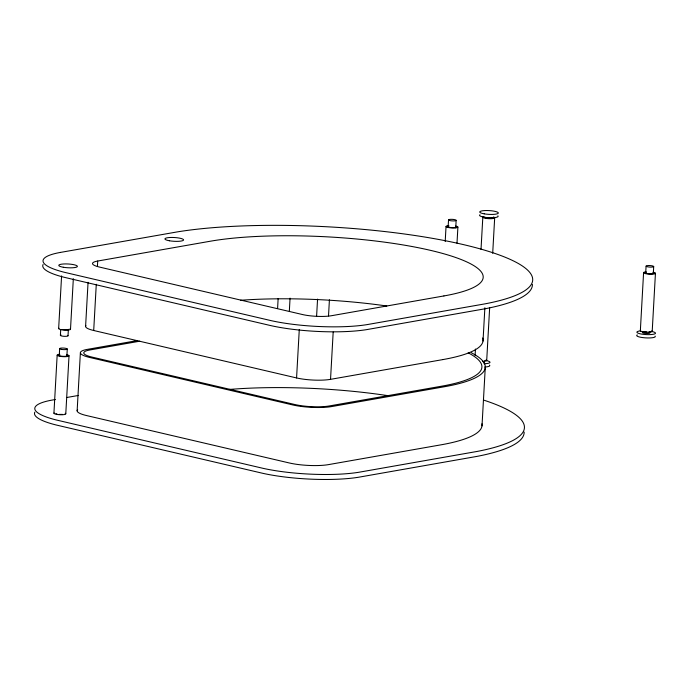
<?xml version="1.0" encoding="UTF-8"?>
<svg xmlns="http://www.w3.org/2000/svg" width="690" height="690" viewBox="0 0 690 690"><rect width="100%" height="100%" fill="white"/><g stroke="black" fill="none" stroke-linecap="round" stroke-linejoin="round"><path stroke-width="1.03" d="M53.924 413.189L57.167 355.126M58.65 328.587L61.591 275.905M59.297 355.031L59.651 348.614M60.392 335.34L60.694 329.984M66.852 356.558L67.275 349.011M68.017 335.788L68.379 329.32M65.783 413.819L69.026 355.755M70.501 329.285L73.33 278.743M77.142 410.791L80.385 352.728M85.594 326.387L88.061 282.305M442.954 359.576L330.536 379.345A24.098 4.89 3.2 0 1 296.571 377.939L93.702 330.501L96.281 284.263M97.411 266.375L97.713 261.036L210.105 241.259A156.44 31.723 3.2 0 1 430.603 250.384A156.44 31.723 3.2 0 1 443.911 295.941M277.604 308.257L278.139 298.58M289.343 311.043L290.059 298.14M296.571 377.939L299.279 329.553M316.598 316.305L317.564 299.098M328.518 315.899L329.415 299.771M330.536 379.345L333.184 332.037M445.197 241.517L446.042 226.467M448.112 227.433L448.534 219.886M455.736 227.829L456.159 220.334A3.821 0.776 3.2 0 0 450.691 219.334A3.821 0.776 3.2 0 0 450.199 220.653A3.821 0.776 3.2 0 0 456.142 220.386M456.996 243.225L457.901 227.096M475.091 355.497L475.453 349.045M481.016 249.392L482.827 217.134M483.017 341.076L484.88 307.74M482.008 425.903L485.311 366.787M486.709 360.43L489.65 307.74M492.695 253.308L494.678 217.824M640.346 330.691L643.589 272.628M645.659 273.602L646.082 266.116M653.344 272.981L653.706 266.512A3.821 0.776 3.2 0 0 648.126 265.547A3.821 0.776 3.2 0 0 647.85 266.866A3.821 0.776 3.2 0 0 653.697 266.564M652.205 331.321L655.448 273.257M137.232 340.601L87.38 349.373A27.824 5.641 3.2 0 0 89.743 357.472L292.62 404.918A27.824 5.641 3.2 0 0 331.838 406.539L444.274 386.762A163.547 33.163 3.2 0 0 471.279 352.737M139.76 341.196L89.916 349.968A24.435 4.951 3.2 0 0 91.994 357.084L294.863 404.53A24.435 4.951 3.2 0 0 329.303 405.953L441.721 386.176A160.158 32.482 3.2 0 0 468.191 352.849M443.92 295.941L331.528 315.71A20.7 4.2 3.2 0 1 302.349 314.511L99.472 267.065A20.7 4.2 3.2 0 1 97.713 261.036M55.373 399.501L50.991 400.286A70.251 14.248 3.2 0 0 56.77 420.089L262.95 468.312A70.251 14.248 3.2 0 0 358.809 472.27L476.928 451.476A206 41.771 3.2 0 0 483.802 400.14M66.982 397.466L78.582 395.422M229.253 389.453A160.158 32.482 3.2 0 1 387.892 395.655M524.15 432.061A206 41.771 3.2 0 1 476.652 456.452L358.533 477.247A70.251 14.248 3.2 0 1 262.666 473.288L56.494 425.066A70.251 14.248 3.2 0 1 34.828 412.154M481.939 423.789A163.547 33.163 3.2 0 1 441.014 444.826L328.595 464.603A27.824 5.641 3.2 0 1 289.369 462.981L86.5 415.544A27.824 5.641 3.2 0 1 77.642 409.765M240.491 300.279A156.44 31.723 3.2 0 1 386.788 305.998M482.681 337.971A159.821 32.413 3.2 0 1 442.937 359.568M93.702 330.501A24.098 4.89 3.2 0 1 85.905 325.637M532.404 284.409A206 41.771 3.2 0 1 484.906 308.801L366.787 329.604A70.251 14.248 3.2 0 1 270.92 325.637L64.748 277.423A70.251 14.248 3.2 0 1 43.082 264.503M70.026 328.733A5.943 1.208 3.2 0 1 64.817 330.13A5.943 1.208 3.2 0 1 58.961 328.233M68.439 329.475A4.244 0.863 3.2 0 1 62.083 329.475M67.974 335.642A3.821 0.776 3.2 0 1 63.385 336.263A3.821 0.776 3.2 0 1 61.022 334.952M65.162 413.276A5.943 1.208 3.2 0 1 60.418 414.759A5.943 1.208 3.2 0 1 54.13 412.896M62.376 414.354A4.244 0.863 3.2 0 1 59.331 414.354M56.942 413.991A4.244 0.863 3.2 0 1 56.002 413.681M66.456 354.643A5.943 1.208 3.2 0 1 67.542 356.497A5.943 1.208 3.2 0 1 58.659 356.023A5.943 1.208 3.2 0 1 59.728 354.289M66.611 355.169A4.244 0.863 3.2 0 1 65.835 356.264A4.244 0.863 3.2 0 1 60.185 355.928A4.244 0.863 3.2 0 1 59.711 354.764M486.088 359.878A5.943 1.208 3.2 0 1 482.638 361.379M484.958 360.508A4.244 0.863 3.2 0 1 484.742 360.654M489.529 365.122A9.332 1.889 3.2 0 1 484.872 367.02M486.122 360.542A9.332 1.889 3.2 0 1 489.926 362.535A9.332 1.889 3.2 0 1 483.975 363.742M483.975 361.577A3.821 0.776 3.2 0 1 483.328 362.491M493.445 216.979A5.943 1.208 3.2 0 1 493.057 218.523A5.943 1.208 3.2 0 1 485.381 218.273A5.943 1.208 3.2 0 1 483.423 216.651M492.988 217.669A4.244 0.863 3.2 0 1 488.235 218.29A4.244 0.863 3.2 0 1 484.665 217.014M497.913 215.849A9.332 1.889 3.2 0 1 488.529 217.678A9.332 1.889 3.2 0 1 479.955 214.763M651.74 330.846A5.943 1.208 3.2 0 1 646.47 332.244A5.943 1.208 3.2 0 1 640.665 330.329M650.239 331.545A4.244 0.863 3.2 0 1 649.014 331.83M646.832 331.907A4.244 0.863 3.2 0 1 643.563 331.545M653.18 272.205A5.943 1.208 3.2 0 1 653.792 274.025A5.943 1.208 3.2 0 1 645.003 273.499A5.943 1.208 3.2 0 1 646.15 271.791M653.033 272.671A4.244 0.863 3.2 0 1 652.257 273.766A4.244 0.863 3.2 0 1 646.616 273.43A4.244 0.863 3.2 0 1 646.142 272.257M655.155 336.142A9.332 1.889 3.2 0 1 645.219 337.85A9.332 1.889 3.2 0 1 637.25 334.874M651.619 331.433A9.332 1.889 3.2 0 1 653.171 334.314A9.332 1.889 3.2 0 1 639.345 333.606A9.332 1.889 3.2 0 1 640.57 330.872M649.592 332.52A3.821 0.776 3.2 0 1 646.202 333.46A3.821 0.776 3.2 0 1 642.761 332.157M455.78 226.044A5.943 1.208 3.2 0 1 456.116 227.847A5.943 1.208 3.2 0 1 447.336 227.26A5.943 1.208 3.2 0 1 448.759 225.578M455.693 226.553A4.244 0.863 3.2 0 1 454.391 227.597A4.244 0.863 3.2 0 1 448.785 227.157A4.244 0.863 3.2 0 1 448.845 226.01M60.47 252.411L59.245 252.635A70.251 14.248 3.2 0 0 65.024 272.447L271.204 320.66A70.251 14.248 3.2 0 0 367.063 324.619L485.182 303.824A206 41.771 3.2 0 0 463.421 244.605A206 41.771 3.2 0 0 177.468 231.866L60.47 252.411M63.299 267.246A9.332 1.889 3.2 0 0 77.418 266.409A9.332 1.889 3.2 0 0 63.592 263.977A9.332 1.889 3.2 0 0 63.299 267.246M61.419 349.373A3.821 0.776 3.2 0 0 67.275 349.062A3.821 0.776 3.2 0 0 61.703 348.045A3.821 0.776 3.2 0 0 61.419 349.373M484.225 213.848A9.332 1.889 3.2 0 0 498.352 213.02A9.332 1.889 3.2 0 0 484.527 210.588A9.332 1.889 3.2 0 0 484.225 213.848M169.455 240.776A9.332 1.889 3.2 0 0 183.583 239.947A9.332 1.889 3.2 0 0 169.757 237.507A9.332 1.889 3.2 0 0 169.455 240.776"/></g></svg>
